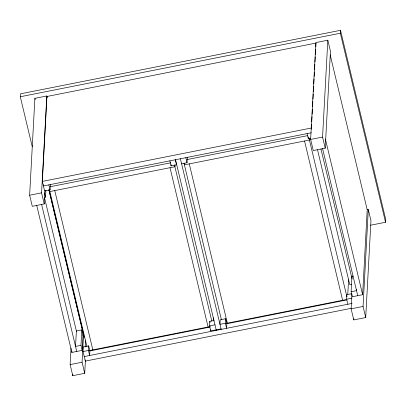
<?xml version="1.0" encoding="UTF-8"?>
<svg xmlns="http://www.w3.org/2000/svg" width="406" height="406" viewBox="0 0 406 406"><rect width="100%" height="100%" fill="white"/><g stroke="black" fill="none" stroke-linecap="round" stroke-linejoin="round"><path stroke-width="0.61" d="M32.221 146.627L20.3 96.75L20.457 93.842L340.507 30.313L385.7 219.347L385.543 222.255L370.627 225.213M44.944 190.647L44.224 203.944L32.292 206.314L29.638 195.225L34.886 98.343L46.822 95.973L47.223 97.653M44.224 203.944L41.574 192.855L46.822 95.973M50.354 184.349L50.055 189.906L44.63 190.982L42.341 181.406L46.939 96.481L316 43.077L315.797 46.847M43.493 184.684L43.427 185.943L311.28 132.777M44.33 197.382L45.533 197.138L45.903 190.348M85.433 360.107L84.717 373.317L72.781 375.687L70.131 364.598L71.025 348.13M81.799 329.905L80.967 345.339L75.541 346.414L76.379 330.981L81.799 329.905L83.007 334.945L82.169 350.378L71.862 352.428L71.933 351.17M72.781 375.687L72.852 374.418M84.717 373.317L82.063 362.228L83.611 333.681M351.256 308.321L85.306 361.112L83.012 351.535L83.26 346.957L88.686 345.882L89.893 350.921L89.645 355.499L88.437 350.454L88.686 345.882M85.199 347.013L85.539 340.705M85.306 361.112L85.367 359.965M176.569 163.572L176.498 164.811L171.078 165.887L171.144 164.653M175.001 164.841L174.9 166.734L49.862 191.551M184.461 163.588L184.39 164.851L309.428 140.029L309.529 138.136M181.604 163.796L187.024 162.72L187.328 157.163M221.067 328.885L210.765 330.931L209.557 325.886L209.806 321.313L214.023 320.476M210.765 330.931L210.826 329.784M213.251 320.973L213.424 317.817M225.411 323.267L225.655 318.695L220.23 319.771L219.986 324.348L225.411 323.267L226.614 328.312L226.863 323.734L225.655 318.695M310.676 138.177L308.266 138.654L308.367 136.802M310.631 139.451L315.878 42.569L327.815 40.199L330.464 51.293L325.216 148.175L313.285 150.54L310.631 139.451L322.567 137.081L327.815 40.199M311.671 129.138L311.402 128.002L311.605 124.226M311.742 121.709L312.011 116.679M312.148 114.162L312.422 109.128M312.559 106.611L312.833 101.581M312.965 99.064L313.239 94.03M313.376 91.512L313.65 86.483M313.787 83.966L314.056 78.931M314.193 76.414L314.432 72.014M314.569 69.497L314.843 64.463M314.98 61.945L315.249 56.916M315.386 54.399L315.66 49.365M385.543 222.255L340.35 33.226L340.507 30.313M347.856 304.246L346.648 299.207L346.897 294.629L351.718 293.675M347.785 294.269L348.571 279.754M330.185 54.866L367.222 209.785L362.619 294.715L352.317 296.761L351.109 291.721L351.946 276.283L353.149 276.044M367.11 209.811L368.303 209.572L370.957 220.661L365.71 317.543L353.773 319.913L351.124 308.824L351.911 294.259M353.773 319.913L353.844 318.644M356.6 289.407L356.534 290.645L351.109 291.721M365.71 317.543L363.06 306.454L368.303 209.572M20.3 96.75L340.35 33.226M42.341 181.406L311.402 128.002M50.019 186.765L170.703 162.816M187.039 159.573L307.723 135.619M29.638 195.225L41.574 192.855M82.357 335.072L83.55 334.838L48.948 190.104M351.52 284.296L349.759 284.642L317.512 149.763M209.557 325.886L214.982 324.81M83.012 351.535L88.437 350.454M346.648 299.207L352.073 298.131M89.305 350.571L210.338 326.546M226.137 323.409L346.902 299.44M89.437 351.012L209.988 327.084M226.761 323.755L346.688 299.953M84.22 356.575L352.073 303.409M70.131 364.598L82.063 362.228M351.124 308.824L363.06 306.454M325.368 138.898L362.619 294.715M322.567 137.081L325.216 148.175M322.547 148.489L357.737 295.685M351.946 276.283L352.215 277.405M320.953 149.017L352.109 279.018M309.022 138.329L346.922 296.862M307.058 133.615L308.266 138.654M304.546 140.999L342.628 300.288M189.272 163.882L227.355 323.171M185.821 157.68L187.024 162.72M183.984 163.146L221.443 319.832M180.396 158.756L221.189 329.388M175.514 159.725L216.307 330.357M175.296 159.771L176.498 164.811M174.494 165.034L211.805 321.1M209.806 321.313L210.075 322.435M169.87 160.847L171.078 165.887M170.018 167.703L208.1 326.992M34.886 98.343L35.18 99.577M54.744 190.581L92.827 349.87M48.852 184.867L50.055 189.906M49.456 189.851L86.914 346.536M48.887 189.536L84.225 337.35M44.462 192.662L45.533 197.138M80.967 345.339L82.169 350.378M44.452 197.448L76.551 331.707M41.554 204.254L76.744 351.459M36.672 205.233L71.862 352.428"/></g></svg>
